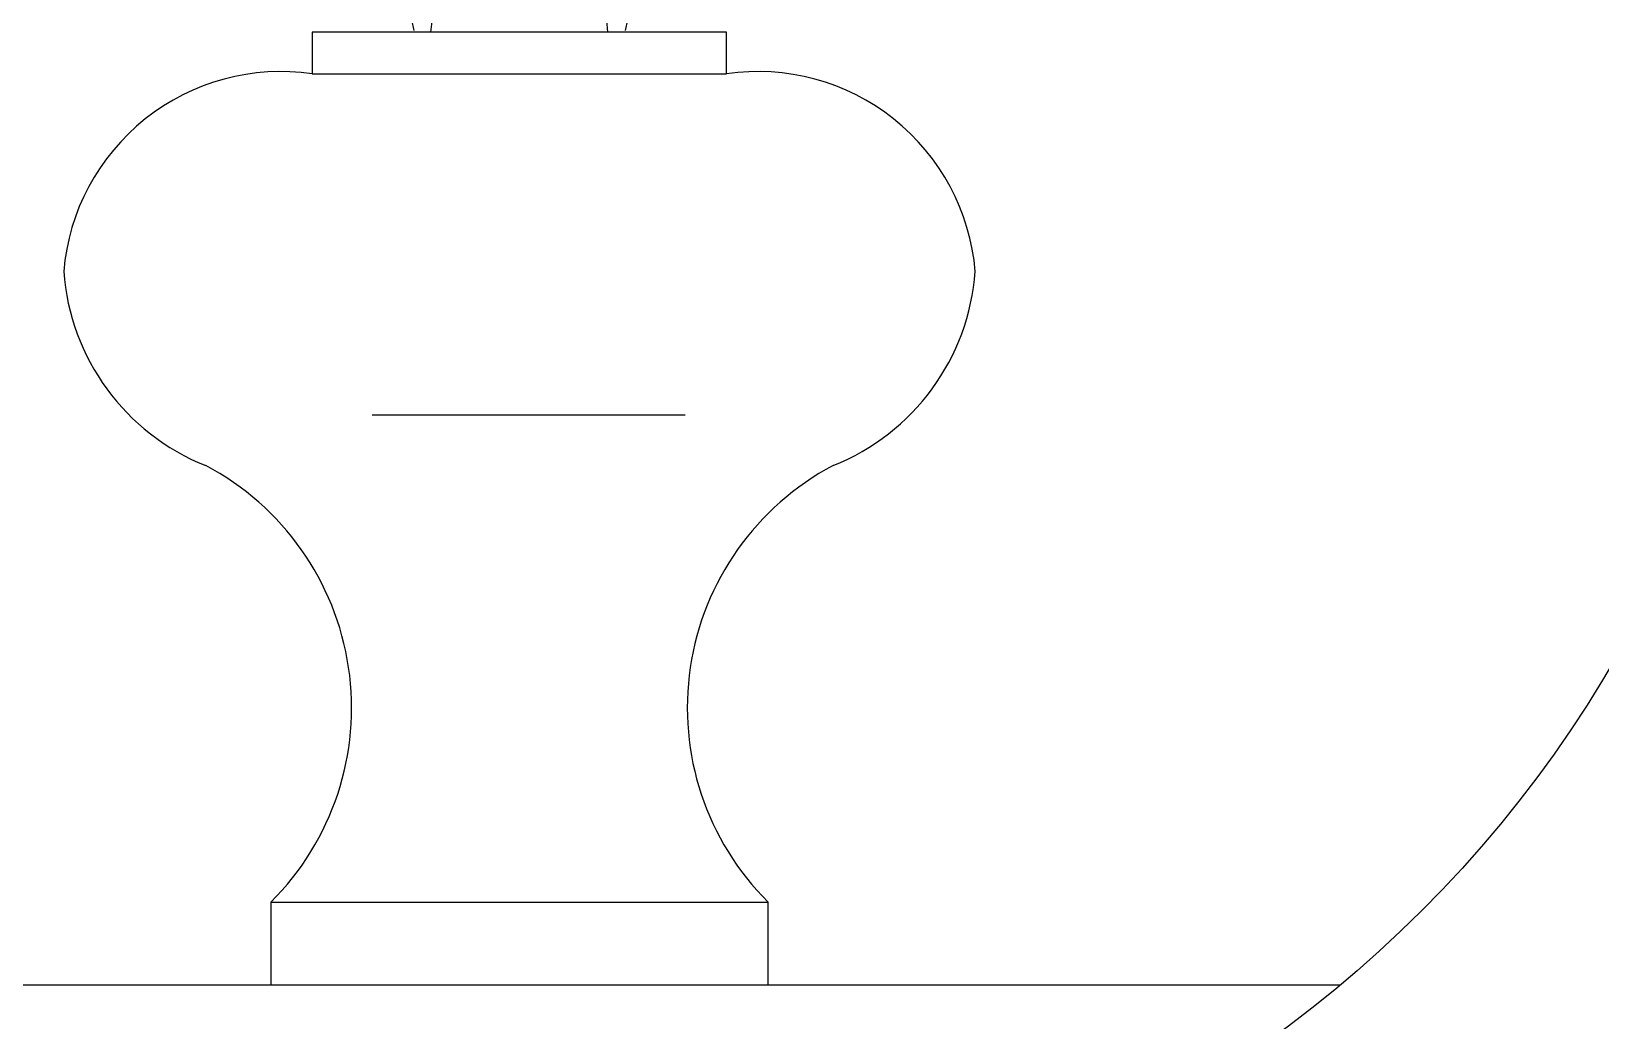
# Model space of a CAD drawing. Header units: metres. Extents: x 0 to 5136, y 0 to 4711.
# Drawn here: x 3795 to 4553, y 3582 to 4060 of the extents above; entities that cross this region are included whole.
import ezdxf

# ---------------------------------------------------------------- set-up
doc = ezdxf.new("R2010")
doc.units = ezdxf.units.M
for name, color, linetype in [('3', 3, 'Continuous'), ('4', 4, 'Continuous'), ('7', 7, 'Continuous'), ('DIM', 3, 'Continuous')]:
    doc.layers.add(name, color=color, linetype=linetype)

msp = doc.modelspace()

# ---------------------------------------------------------------- linework, layer by layer
at = {"layer": '3'}
for p, q in [((3930.97, 4039.15), (4130.97, 4039.15)), ((3959.91, 3874.52), (4110.95, 3874.52)), ((3910.97, 3639.15), (4150.97, 3639.15))]:
    msp.add_line(p, q, dxfattribs=at)
for points in [[(3988.24, 4059.15, 0.3), (3962.48, 4112.77, 0.39), (3852.22, 4118.62, -0.51), (3979.99, 4060.07)], [(4073.71, 4059.15, -0.3), (4099.46, 4112.77, -0.39), (4209.73, 4118.62, 0.51), (4081.96, 4060.07)]]:
    msp.add_lwpolyline(points, format="xyb", dxfattribs=at)
at = {"layer": '4'}
msp.add_line((3670.85, 3599.15), (4427.22, 3599.15), dxfattribs=at)
at = {"layer": '7'}
for p, q in [((4049.03, 4059.15), (3930.97, 4059.15)), ((3930.97, 4059.15), (3930.97, 4039.15)), ((3930.97, 4039.15), (3930.97, 4039.15)), ((3930.97, 4039.15), (3930.97, 4039.15)), ((3910.97, 3639.15), (3910.97, 3599.15)), ((4150.97, 3599.15), (4150.97, 3639.15)), ((3910.97, 3599.15), (4150.97, 3599.15))]:
    msp.add_line(p, q, dxfattribs=at)
msp.add_lwpolyline([(4130.97, 4039.15), (4130.97, 4039.15), (4130.97, 4039.15), (4130.97, 4059.15), (4012.91, 4059.15)], dxfattribs=at)
for centre, radius, start, end in [((3915.85, 3935), 105.24, 81.74, 175.24), ((4146.1, 3935), 105.24, 4.76, 98.26), ((3920.18, 3951.63), 109.49, 184.13, 248.23), ((4141.77, 3951.63), 109.49, 291.77, 355.87), ((3817.55, 3732.97), 132.41, 314.88, 62.06), ((4244.4, 3732.97), 132.41, 117.94, 225.12)]:
    msp.add_arc(centre, radius, start, end, dxfattribs=at)
at = {"layer": 'DIM'}
msp.add_circle((4049.03, 4052.33), 590.26, dxfattribs=at)

doc.saveas('drawing.dxf')
